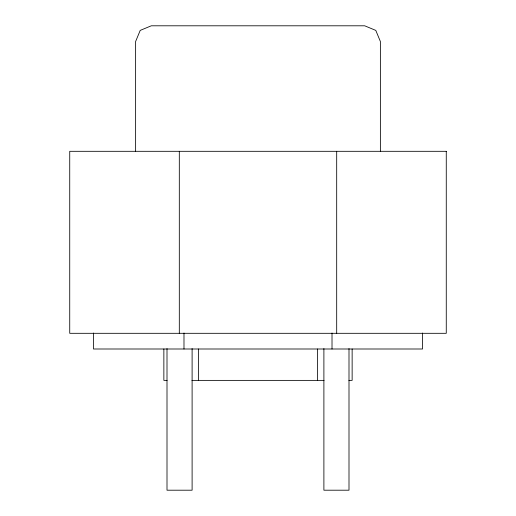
<?xml version="1.0" encoding="UTF-8"?>
<svg xmlns="http://www.w3.org/2000/svg" width="516" height="516" viewBox="0 0 516 516"><rect width="100%" height="100%" fill="white"/><g stroke="black" fill="none" stroke-linecap="round" stroke-linejoin="round"><path stroke-width="0.77" d="M167.074 380.376L163.862 380.376L163.862 348.997M191.958 380.376L324.042 380.376M348.926 380.376L352.138 380.376L352.138 348.997M422.533 333.039L422.533 348.997L93.467 348.997L93.467 333.039M380.376 151.311L380.376 41.486L375.783 30.392L364.689 25.8L151.311 25.8L140.217 30.392L135.624 41.486L135.624 151.311M348.997 348.597L348.997 490.2L323.893 490.2L323.893 348.597M336.69 151.311L336.69 333.31M332.014 333.039L332.014 348.997M317.617 348.997L317.617 380.376M198.383 348.997L198.383 380.376M192.107 348.597L192.107 490.2L167.003 490.2L167.003 348.597M183.986 333.039L183.986 348.997M179.31 151.311L179.31 333.31M446.269 151.311L69.731 151.311L69.731 333.31L446.269 333.31L446.269 151.311"/></g></svg>
